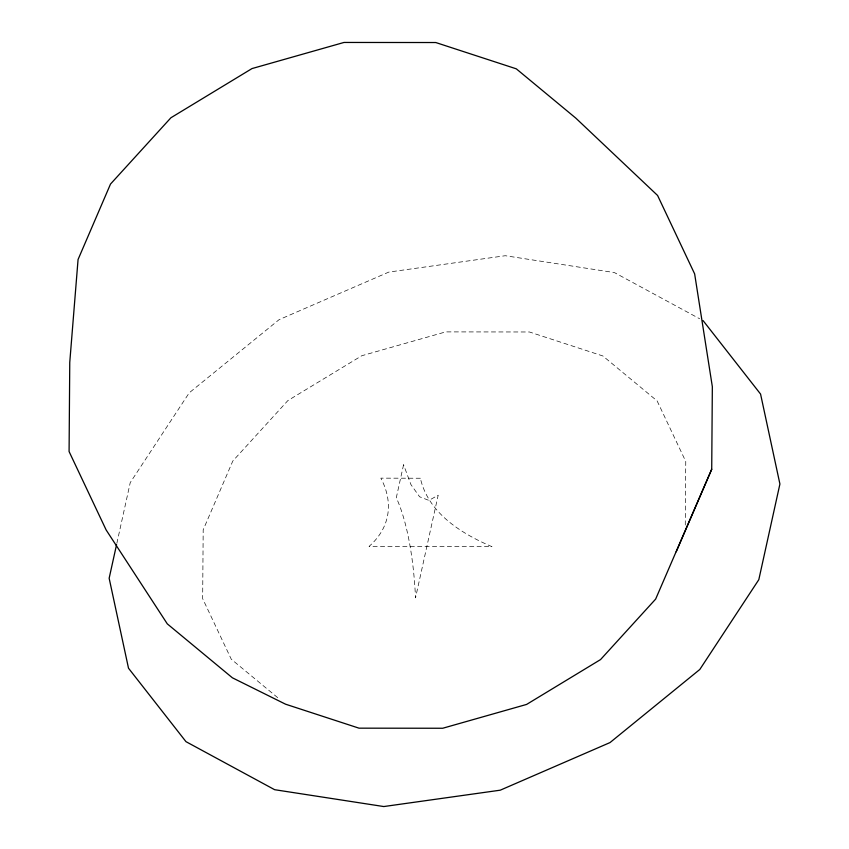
<?xml version="1.0" encoding="UTF-8"?>
<svg xmlns="http://www.w3.org/2000/svg" width="849" height="849" viewBox="0 0 849 849"><rect width="100%" height="100%" fill="white"/><g stroke="black" fill="none" stroke-linecap="round" stroke-linejoin="round"><path stroke-width="0.64" stroke-dasharray="4.25 3.18" d="M685.27 525.011L685.759 461.485L657.137 400.93L602.843 355.954L529.415 331.98L445.714 331.895L361.823 355.72L287.875 400.579L232.785 461.049L203.187 529.85L202.667 598.672L231.278 659.227L278.536 698.366M116.844 543.349L130.247 482.593L189.253 392.8L279.056 319.691L388.81 272.083L505.282 255.729L614.432 272.582L699.64 318.757M403.572 464.764L396.292 497.769A145.826 42.354 -89.9 0 1 415.522 597.876L438.169 495.211L428.904 500.401L419.597 496.771L410.937 484.588L403.572 464.764M420.372 478.242L380.851 478.146A145.826 83.839 12.4 0 1 369.05 546.416L492.006 546.692C461.315 533.586 428.246 513.093 420.372 478.242"/><path stroke-width="1.27" d="M711.717 469.253L712.343 386.709L694.641 273.877L657.593 195.472L575.824 118.138L516.288 68.822L435.77 42.535L343.994 42.45L252.004 68.567L170.925 117.756L110.508 184.063L78.066 259.497L69.756 362.406L69.087 451.541L106.136 529.946L167.295 623.866L232.403 677.81L285.582 704.203L359.01 728.166L442.711 728.251L526.603 704.426L600.551 659.577L655.64 599.107L711.717 469.253L676.229 551.765M116.568 544.644L109.15 578.243L128.507 668.216L185.973 741.655L274.63 789.697L383.78 806.55L500.252 790.186L610.006 742.578L699.809 669.468L758.815 579.676L779.913 484.026L760.566 394.063L703.089 320.625"/></g></svg>
